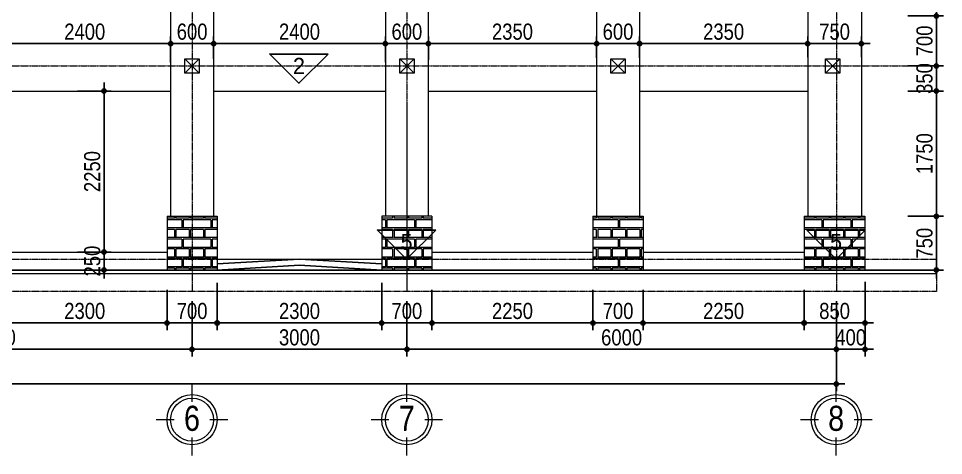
# Model space of a CAD drawing. Header units: millimetres. Extents: x 2605 to 44181, y 1776 to 19155.
# Drawn here: x 28841 to 41763, y 1776 to 7879 of the extents above; entities that cross this region are included whole.
import ezdxf
from ezdxf.enums import TextEntityAlignment as Align

# ---------------------------------------------------------------- set-up
doc = ezdxf.new("R2010")
doc.units = ezdxf.units.MM
doc.linetypes.add('ACAD_ISO10W100', pattern=[18, 12, -3, 0, -3])
for name, color, linetype in [('DIM', 1, 'Continuous'), ('HATCH', 8, 'Continuous'), ('HATCHNGOI', 22, 'Continuous'), ('TAGS', 60, 'Continuous'), ('TUONG', 131, 'Continuous')]:
    doc.layers.add(name, color=color, linetype=linetype)
for name, color, linetype, lineweight in [('HACHT', 8, 'Continuous', 5), ('NET-THAY', 2, 'Continuous', 13), ('TEN TRUC', 3, 'Continuous', 18), ('TRUC', 24, 'Continuous', 0)]:
    doc.layers.add(name, color=color, linetype=linetype, lineweight=lineweight)
doc.styles.add('AVO', font='')
doc.styles.add('HEL-CONDENSE', font='')
doc.styles.get("Standard").update_dxf_attribs({"font": 'arial.ttf'})
doc.styles.add('VNI-HELVE-CONDENSEN', font='')
doc.styles.get('AVO').set_extended_font_data('VNI-Avo')
doc.styles.get('HEL-CONDENSE').set_extended_font_data('VNI-Helve-Condense')
doc.styles.get('VNI-HELVE-CONDENSEN').set_extended_font_data('VNI-Helve-Condense')
doc.dimstyles.new('D100', dxfattribs={"dimtxt": 225, "dimasz": 1.2, "dimexe": 100, "dimexo": 0, "dimgap": 50, "dimtad": 1, "dimdec": 0, "dimzin": 13, "dimdsep": 46, "dimtxsty": 'HEL-CONDENSE', "dimblk": 'D50', "dimcen": 0, "dimclrd": 1, "dimclre": 1, "dimclrt": 7, "dimadec": 0, "dimazin": 0, "dimtfac": 1, "dimtdec": 0, "dimtmove": 0, "dimatfit": 3, "dimldrblk": 'D50', "dimfxl": 1, "dimtolj": 1, "dimtzin": 13, "dimarcsym": 0})
doc.dimstyles.get("Standard").update_dxf_attribs({"dimtxt": 0.18, "dimasz": 0.18, "dimexe": 0.18, "dimexo": 0.0625, "dimgap": 0.09, "dimtad": 0, "dimtih": 1, "dimtoh": 1, "dimdec": 4, "dimzin": 0, "dimdsep": 46, "dimtxsty": 'Standard', "dimcen": 0.09, "dimadec": 0, "dimazin": 0, "dimtfac": 1, "dimtdec": 4, "dimtofl": 0, "dimtmove": 0, "dimatfit": 3, "dimfxl": 1, "dimtolj": 1, "dimtzin": 0, "dimarcsym": 0})
pattern_1 = [(180, (-1291711, -283784.1), (-3e-14, -270.968), [387.35, -19.05]), (180, (-1291711, -283898.4), (-3e-14, -270.968), [387.35, -19.05]), (180, (-1291812.6, -283919.58), (-3e-14, -270.968), [184.15, -19.05]), (180, (-1291812.6, -284033.88), (-3e-14, -270.968), [184.15, -19.05]), (270, (-1291711, -283784.1), (406.4, -7e-14), [114.3, -156.6672]), (270, (-1291691.95, -283784.1), (406.4, -7e-14), [114.3, -156.6672]), (270, (-1291812.6, -283919.58), (203.2, -4e-14), [114.3, -156.6672]), (270, (-1291793.55, -283919.58), (203.2, -4e-14), [114.3, -156.6672])]

# ---------------------------------------------------------------- blocks, each defined once
blk = doc.blocks.new('D50')
at = {"layer": 'DIM'}
blk.add_hatch(color=256, dxfattribs=at).paths.add_polyline_path([(25, 0, 1), (-25, 0, 1)])
blk.add_line((25, 0), (100, 0), dxfattribs=at)
blk.add_circle((0, 0), 25, dxfattribs=at)
blk = doc.blocks.new('*D224')
at = {"layer": 'DEFPOINTS', "color": 0, "transparency": 16777216}
for p in [(25766, 3932), (31266, 3932), (31266, 3259)]:
    blk.add_point(p, dxfattribs=at)
at = {"layer": 'DIM', "color": 1, "lineweight": -2, "transparency": 16777216}
for p, q in [((25766, 3932), (25766, 3159)), ((31266, 3932), (31266, 3159)), ((25767, 3259), (31264, 3259))]:
    blk.add_line(p, q, dxfattribs=at)
at = {"layer": 'DIM', "color": 1, "lineweight": -2, "transparency": 16777216, "xscale": 1.199999999999999, "yscale": 1.199999999999999, "zscale": 1.199999999999999, "rotation": 180}
blk.add_blockref('D50', (25766, 3259), dxfattribs=at)
at = {"layer": 'DIM', "color": 1, "lineweight": -2, "transparency": 16777216, "xscale": 1.199999999999999, "yscale": 1.199999999999999, "zscale": 1.199999999999999}
blk.add_blockref('D50', (31266, 3259), dxfattribs=at)
at = {"layer": 'DIM', "color": 7, "transparency": 16777216, "insert": (28516, 3424), "char_height": 225, "attachment_point": 5, "style": 'HEL-CONDENSE'}
blk.add_mtext('\\A1;5500', dxfattribs=at)
blk = doc.blocks.new('*D225')
at = {"layer": 'DEFPOINTS', "color": 0, "transparency": 16777216}
for p in [(31266, 3932), (34266, 3932), (34266, 3259)]:
    blk.add_point(p, dxfattribs=at)
at = {"layer": 'DIM', "color": 1, "lineweight": -2, "transparency": 16777216}
for p, q in [((31266, 3932), (31266, 3159)), ((34266, 3932), (34266, 3159)), ((31267, 3259), (34264, 3259))]:
    blk.add_line(p, q, dxfattribs=at)
at = {"layer": 'DIM', "color": 1, "lineweight": -2, "transparency": 16777216, "xscale": 1.199999999999999, "yscale": 1.199999999999999, "zscale": 1.199999999999999, "rotation": 180}
blk.add_blockref('D50', (31266, 3259), dxfattribs=at)
at = {"layer": 'DIM', "color": 1, "lineweight": -2, "transparency": 16777216, "xscale": 1.199999999999999, "yscale": 1.199999999999999, "zscale": 1.199999999999999}
blk.add_blockref('D50', (34266, 3259), dxfattribs=at)
at = {"layer": 'DIM', "color": 7, "transparency": 16777216, "insert": (32766, 3424), "char_height": 225, "attachment_point": 5, "style": 'HEL-CONDENSE'}
blk.add_mtext('\\A1;3000', dxfattribs=at)
blk = doc.blocks.new('*D226')
at = {"layer": 'DEFPOINTS', "color": 0, "transparency": 16777216}
for p in [(34266, 3932), (40266, 3932), (40266, 3259)]:
    blk.add_point(p, dxfattribs=at)
at = {"layer": 'DIM', "color": 1, "lineweight": -2, "transparency": 16777216}
for p, q in [((34266, 3932), (34266, 3159)), ((40266, 3932), (40266, 3159)), ((34267, 3259), (40264, 3259))]:
    blk.add_line(p, q, dxfattribs=at)
at = {"layer": 'DIM', "color": 1, "lineweight": -2, "transparency": 16777216, "xscale": 1.199999999999999, "yscale": 1.199999999999999, "zscale": 1.199999999999999, "rotation": 180}
blk.add_blockref('D50', (34266, 3259), dxfattribs=at)
at = {"layer": 'DIM', "color": 1, "lineweight": -2, "transparency": 16777216, "xscale": 1.199999999999999, "yscale": 1.199999999999999, "zscale": 1.199999999999999}
blk.add_blockref('D50', (40266, 3259), dxfattribs=at)
at = {"layer": 'DIM', "color": 7, "transparency": 16777216, "insert": (37266, 3424), "char_height": 225, "attachment_point": 5, "style": 'HEL-CONDENSE'}
blk.add_mtext('\\A1;6000', dxfattribs=at)
blk = doc.blocks.new('*D227')
at = {"layer": 'DEFPOINTS', "color": 0, "transparency": 16777216}
for p in [(7266, 3932), (40266, 3932), (40266, 2776)]:
    blk.add_point(p, dxfattribs=at)
at = {"layer": 'DIM', "color": 1, "lineweight": -2, "transparency": 16777216}
for p, q in [((7266, 3932), (7266, 2676)), ((40266, 3932), (40266, 2676)), ((7267, 2776), (40264, 2776))]:
    blk.add_line(p, q, dxfattribs=at)
at = {"layer": 'DIM', "color": 1, "lineweight": -2, "transparency": 16777216, "xscale": 1.199999999999999, "yscale": 1.199999999999999, "zscale": 1.199999999999999, "rotation": 180}
blk.add_blockref('D50', (7266, 2776), dxfattribs=at)
at = {"layer": 'DIM', "color": 1, "lineweight": -2, "transparency": 16777216, "xscale": 1.199999999999999, "yscale": 1.199999999999999, "zscale": 1.199999999999999}
blk.add_blockref('D50', (40266, 2776), dxfattribs=at)
at = {"layer": 'DIM', "color": 7, "transparency": 16777216, "insert": (23766, 2940), "char_height": 225, "attachment_point": 5, "style": 'HEL-CONDENSE'}
blk.add_mtext('\\A1;33000', dxfattribs=at)
blk = doc.blocks.new('A$C206177D3')
at = {"layer": 'TEN TRUC', "ltscale": 1000}
for p, q in [((-37, 240), (-37, 490)), ((-287, -10), (-537, -10)), ((463, -10), (213, -10)), ((-37, -510), (-37, -260))]:
    blk.add_line(p, q, dxfattribs=at)
blk.add_circle((-37, -10), 350, dxfattribs=at)
at = {"layer": 'TEN TRUC', "color": 254, "ltscale": 1000}
blk.add_circle((-37, -10), 300, dxfattribs=at)
blk = doc.blocks.new('*D159')
at = {"layer": 'DEFPOINTS', "color": 0, "transparency": 16777216}
for p in [(40266, 3932), (40666, 3932), (40266, 3259)]:
    blk.add_point(p, dxfattribs=at)
at = {"layer": 'HATCHNGOI', "color": 1, "lineweight": -2, "transparency": 16777216}
for p, q in [((40266, 3932), (40266, 3159)), ((40666, 3932), (40666, 3159)), ((40664, 3259), (40267, 3259))]:
    blk.add_line(p, q, dxfattribs=at)
at = {"layer": 'HATCHNGOI', "color": 1, "lineweight": -2, "transparency": 16777216, "xscale": 1.199999999999999, "yscale": 1.199999999999999, "zscale": 1.199999999999999, "rotation": 180}
blk.add_blockref('D50', (40266, 3259), dxfattribs=at)
at = {"layer": 'HATCHNGOI', "color": 1, "lineweight": -2, "transparency": 16777216, "xscale": 1.199999999999999, "yscale": 1.199999999999999, "zscale": 1.199999999999999}
blk.add_blockref('D50', (40666, 3259), dxfattribs=at)
at = {"layer": 'HATCHNGOI', "color": 7, "transparency": 16777216, "insert": (40466, 3424), "char_height": 225, "attachment_point": 5, "style": 'HEL-CONDENSE'}
blk.add_mtext('\\A1;400', dxfattribs=at)
blk = doc.blocks.new('*D239')
at = {"layer": 'DEFPOINTS', "color": 0, "linetype": 'Continuous', "transparency": 16777216}
for p in [(30966, 7529), (30966, 7263), (28566, 7216)]:
    blk.add_point(p, dxfattribs=at)
at = {"layer": 'DIM', "color": 1, "linetype": 'Continuous', "lineweight": -2, "transparency": 16777216}
for p, q in [((28566, 7216), (28566, 7629)), ((30966, 7263), (30966, 7629)), ((28567, 7529), (30964, 7529))]:
    blk.add_line(p, q, dxfattribs=at)
at = {"layer": 'DIM', "color": 1, "linetype": 'Continuous', "lineweight": -2, "transparency": 16777216, "xscale": 1.199999999999999, "yscale": 1.199999999999999, "zscale": 1.199999999999999, "rotation": 180}
blk.add_blockref('D50', (28566, 7529), dxfattribs=at)
at = {"layer": 'DIM', "color": 1, "linetype": 'Continuous', "lineweight": -2, "transparency": 16777216, "xscale": 1.199999999999999, "yscale": 1.199999999999999, "zscale": 1.199999999999999}
blk.add_blockref('D50', (30966, 7529), dxfattribs=at)
at = {"layer": 'DIM', "color": 7, "linetype": 'Continuous', "transparency": 16777216, "insert": (29766, 7694), "char_height": 225, "attachment_point": 5, "style": 'HEL-CONDENSE'}
blk.add_mtext('\\A1;2400', dxfattribs=at)
blk = doc.blocks.new('*D240')
at = {"layer": 'DEFPOINTS', "color": 0, "linetype": 'Continuous', "transparency": 16777216}
for p in [(31566, 7529), (30966, 7263), (31566, 7316)]:
    blk.add_point(p, dxfattribs=at)
at = {"layer": 'DIM', "color": 1, "linetype": 'Continuous', "lineweight": -2, "transparency": 16777216}
for p, q in [((30966, 7263), (30966, 7629)), ((31566, 7316), (31566, 7629)), ((30967, 7529), (31564, 7529))]:
    blk.add_line(p, q, dxfattribs=at)
at = {"layer": 'DIM', "color": 1, "linetype": 'Continuous', "lineweight": -2, "transparency": 16777216, "xscale": 1.199999999999999, "yscale": 1.199999999999999, "zscale": 1.199999999999999, "rotation": 180}
blk.add_blockref('D50', (30966, 7529), dxfattribs=at)
at = {"layer": 'DIM', "color": 1, "linetype": 'Continuous', "lineweight": -2, "transparency": 16777216, "xscale": 1.199999999999999, "yscale": 1.199999999999999, "zscale": 1.199999999999999}
blk.add_blockref('D50', (31566, 7529), dxfattribs=at)
at = {"layer": 'DIM', "color": 7, "linetype": 'Continuous', "transparency": 16777216, "insert": (31266, 7694), "char_height": 225, "attachment_point": 5, "style": 'HEL-CONDENSE'}
blk.add_mtext('\\A1;600', dxfattribs=at)
blk = doc.blocks.new('*D241')
at = {"layer": 'DEFPOINTS', "color": 0, "linetype": 'Continuous', "transparency": 16777216}
for p in [(33966, 7529), (31566, 7316), (33966, 7269)]:
    blk.add_point(p, dxfattribs=at)
at = {"layer": 'DIM', "color": 1, "linetype": 'Continuous', "lineweight": -2, "transparency": 16777216}
for p, q in [((31566, 7316), (31566, 7629)), ((33966, 7269), (33966, 7629)), ((31567, 7529), (33964, 7529))]:
    blk.add_line(p, q, dxfattribs=at)
at = {"layer": 'DIM', "color": 1, "linetype": 'Continuous', "lineweight": -2, "transparency": 16777216, "xscale": 1.199999999999999, "yscale": 1.199999999999999, "zscale": 1.199999999999999, "rotation": 180}
blk.add_blockref('D50', (31566, 7529), dxfattribs=at)
at = {"layer": 'DIM', "color": 1, "linetype": 'Continuous', "lineweight": -2, "transparency": 16777216, "xscale": 1.199999999999999, "yscale": 1.199999999999999, "zscale": 1.199999999999999}
blk.add_blockref('D50', (33966, 7529), dxfattribs=at)
at = {"layer": 'DIM', "color": 7, "linetype": 'Continuous', "transparency": 16777216, "insert": (32766, 7694), "char_height": 225, "attachment_point": 5, "style": 'HEL-CONDENSE'}
blk.add_mtext('\\A1;2400', dxfattribs=at)
blk = doc.blocks.new('*D242')
at = {"layer": 'DEFPOINTS', "color": 0, "linetype": 'Continuous', "transparency": 16777216}
for p in [(34566, 7529), (33966, 7269), (34566, 7300)]:
    blk.add_point(p, dxfattribs=at)
at = {"layer": 'DIM', "color": 1, "linetype": 'Continuous', "lineweight": -2, "transparency": 16777216}
for p, q in [((33966, 7269), (33966, 7629)), ((34566, 7300), (34566, 7629)), ((33967, 7529), (34564, 7529))]:
    blk.add_line(p, q, dxfattribs=at)
at = {"layer": 'DIM', "color": 1, "linetype": 'Continuous', "lineweight": -2, "transparency": 16777216, "xscale": 1.199999999999999, "yscale": 1.199999999999999, "zscale": 1.199999999999999, "rotation": 180}
blk.add_blockref('D50', (33966, 7529), dxfattribs=at)
at = {"layer": 'DIM', "color": 1, "linetype": 'Continuous', "lineweight": -2, "transparency": 16777216, "xscale": 1.199999999999999, "yscale": 1.199999999999999, "zscale": 1.199999999999999}
blk.add_blockref('D50', (34566, 7529), dxfattribs=at)
at = {"layer": 'DIM', "color": 7, "linetype": 'Continuous', "transparency": 16777216, "insert": (34266, 7694), "char_height": 225, "attachment_point": 5, "style": 'HEL-CONDENSE'}
blk.add_mtext('\\A1;600', dxfattribs=at)
blk = doc.blocks.new('*D243')
at = {"layer": 'DEFPOINTS', "color": 0, "linetype": 'Continuous', "transparency": 16777216}
for p in [(36916, 7529), (34566, 7300), (36916, 7332)]:
    blk.add_point(p, dxfattribs=at)
at = {"layer": 'DIM', "color": 1, "linetype": 'Continuous', "lineweight": -2, "transparency": 16777216}
for p, q in [((34566, 7300), (34566, 7629)), ((36916, 7332), (36916, 7629)), ((34567, 7529), (36914, 7529))]:
    blk.add_line(p, q, dxfattribs=at)
at = {"layer": 'DIM', "color": 1, "linetype": 'Continuous', "lineweight": -2, "transparency": 16777216, "xscale": 1.199999999999999, "yscale": 1.199999999999999, "zscale": 1.199999999999999, "rotation": 180}
blk.add_blockref('D50', (34566, 7529), dxfattribs=at)
at = {"layer": 'DIM', "color": 1, "linetype": 'Continuous', "lineweight": -2, "transparency": 16777216, "xscale": 1.199999999999999, "yscale": 1.199999999999999, "zscale": 1.199999999999999}
blk.add_blockref('D50', (36916, 7529), dxfattribs=at)
at = {"layer": 'DIM', "color": 7, "linetype": 'Continuous', "transparency": 16777216, "insert": (35741, 7694), "char_height": 225, "attachment_point": 5, "style": 'HEL-CONDENSE'}
blk.add_mtext('\\A1;2350', dxfattribs=at)
blk = doc.blocks.new('*D244')
at = {"layer": 'DEFPOINTS', "color": 0, "linetype": 'Continuous', "transparency": 16777216}
for p in [(37516, 7529), (36916, 7332), (37516, 7332)]:
    blk.add_point(p, dxfattribs=at)
at = {"layer": 'DIM', "color": 1, "linetype": 'Continuous', "lineweight": -2, "transparency": 16777216}
for p, q in [((36916, 7332), (36916, 7629)), ((37516, 7332), (37516, 7629)), ((36917, 7529), (37514, 7529))]:
    blk.add_line(p, q, dxfattribs=at)
at = {"layer": 'DIM', "color": 1, "linetype": 'Continuous', "lineweight": -2, "transparency": 16777216, "xscale": 1.199999999999999, "yscale": 1.199999999999999, "zscale": 1.199999999999999, "rotation": 180}
blk.add_blockref('D50', (36916, 7529), dxfattribs=at)
at = {"layer": 'DIM', "color": 1, "linetype": 'Continuous', "lineweight": -2, "transparency": 16777216, "xscale": 1.199999999999999, "yscale": 1.199999999999999, "zscale": 1.199999999999999}
blk.add_blockref('D50', (37516, 7529), dxfattribs=at)
at = {"layer": 'DIM', "color": 7, "linetype": 'Continuous', "transparency": 16777216, "insert": (37216, 7694), "char_height": 225, "attachment_point": 5, "style": 'HEL-CONDENSE'}
blk.add_mtext('\\A1;600', dxfattribs=at)
blk = doc.blocks.new('*D245')
at = {"layer": 'DEFPOINTS', "color": 0, "linetype": 'Continuous', "transparency": 16777216}
for p in [(39866, 7529), (37516, 7332), (39866, 7337)]:
    blk.add_point(p, dxfattribs=at)
at = {"layer": 'DIM', "color": 1, "linetype": 'Continuous', "lineweight": -2, "transparency": 16777216}
for p, q in [((37516, 7332), (37516, 7629)), ((39866, 7337), (39866, 7629)), ((37517, 7529), (39864, 7529))]:
    blk.add_line(p, q, dxfattribs=at)
at = {"layer": 'DIM', "color": 1, "linetype": 'Continuous', "lineweight": -2, "transparency": 16777216, "xscale": 1.199999999999999, "yscale": 1.199999999999999, "zscale": 1.199999999999999, "rotation": 180}
blk.add_blockref('D50', (37516, 7529), dxfattribs=at)
at = {"layer": 'DIM', "color": 1, "linetype": 'Continuous', "lineweight": -2, "transparency": 16777216, "xscale": 1.199999999999999, "yscale": 1.199999999999999, "zscale": 1.199999999999999}
blk.add_blockref('D50', (39866, 7529), dxfattribs=at)
at = {"layer": 'DIM', "color": 7, "linetype": 'Continuous', "transparency": 16777216, "insert": (38691, 7694), "char_height": 225, "attachment_point": 5, "style": 'HEL-CONDENSE'}
blk.add_mtext('\\A1;2350', dxfattribs=at)
blk = doc.blocks.new('*D246')
at = {"layer": 'DEFPOINTS', "color": 0, "linetype": 'Continuous', "transparency": 16777216}
for p in [(40616, 7529), (39866, 7337), (40616, 7337)]:
    blk.add_point(p, dxfattribs=at)
at = {"layer": 'DIM', "color": 1, "linetype": 'Continuous', "lineweight": -2, "transparency": 16777216}
for p, q in [((39866, 7337), (39866, 7629)), ((40616, 7337), (40616, 7629)), ((39867, 7529), (40614, 7529))]:
    blk.add_line(p, q, dxfattribs=at)
at = {"layer": 'DIM', "color": 1, "linetype": 'Continuous', "lineweight": -2, "transparency": 16777216, "xscale": 1.199999999999999, "yscale": 1.199999999999999, "zscale": 1.199999999999999, "rotation": 180}
blk.add_blockref('D50', (39866, 7529), dxfattribs=at)
at = {"layer": 'DIM', "color": 1, "linetype": 'Continuous', "lineweight": -2, "transparency": 16777216, "xscale": 1.199999999999999, "yscale": 1.199999999999999, "zscale": 1.199999999999999}
blk.add_blockref('D50', (40616, 7529), dxfattribs=at)
at = {"layer": 'DIM', "color": 7, "linetype": 'Continuous', "transparency": 16777216, "insert": (40241, 7694), "char_height": 225, "attachment_point": 5, "style": 'HEL-CONDENSE'}
blk.add_mtext('\\A1;750', dxfattribs=at)
blk = doc.blocks.new('*D181')
at = {"layer": 'DEFPOINTS', "color": 0, "linetype": 'Continuous', "transparency": 16777216}
for p in [(28616, 4089), (30916, 4089), (30916, 3628)]:
    blk.add_point(p, dxfattribs=at)
at = {"layer": 'DIM', "color": 1, "linetype": 'Continuous', "lineweight": -2, "transparency": 16777216}
for p, q in [((28616, 4089), (28616, 3528)), ((30916, 4089), (30916, 3528)), ((28617, 3628), (30914, 3628))]:
    blk.add_line(p, q, dxfattribs=at)
at = {"layer": 'DIM', "color": 1, "linetype": 'Continuous', "lineweight": -2, "transparency": 16777216, "xscale": 1.199999999999999, "yscale": 1.199999999999999, "zscale": 1.199999999999999, "rotation": 180}
blk.add_blockref('D50', (28616, 3628), dxfattribs=at)
at = {"layer": 'DIM', "color": 1, "linetype": 'Continuous', "lineweight": -2, "transparency": 16777216, "xscale": 1.199999999999999, "yscale": 1.199999999999999, "zscale": 1.199999999999999}
blk.add_blockref('D50', (30916, 3628), dxfattribs=at)
at = {"layer": 'DIM', "color": 7, "linetype": 'Continuous', "transparency": 16777216, "insert": (29766, 3793), "char_height": 225, "attachment_point": 5, "style": 'HEL-CONDENSE'}
blk.add_mtext('\\A1;2300', dxfattribs=at)
blk = doc.blocks.new('*D182')
at = {"layer": 'DEFPOINTS', "color": 0, "linetype": 'Continuous', "transparency": 16777216}
for p in [(31616, 4189), (30916, 4089), (31616, 3628)]:
    blk.add_point(p, dxfattribs=at)
at = {"layer": 'DIM', "color": 1, "linetype": 'Continuous', "lineweight": -2, "transparency": 16777216}
for p, q in [((31616, 4189), (31616, 3528)), ((30916, 4089), (30916, 3528)), ((30917, 3628), (31614, 3628))]:
    blk.add_line(p, q, dxfattribs=at)
at = {"layer": 'DIM', "color": 1, "linetype": 'Continuous', "lineweight": -2, "transparency": 16777216, "xscale": 1.199999999999999, "yscale": 1.199999999999999, "zscale": 1.199999999999999, "rotation": 180}
blk.add_blockref('D50', (30916, 3628), dxfattribs=at)
at = {"layer": 'DIM', "color": 1, "linetype": 'Continuous', "lineweight": -2, "transparency": 16777216, "xscale": 1.199999999999999, "yscale": 1.199999999999999, "zscale": 1.199999999999999}
blk.add_blockref('D50', (31616, 3628), dxfattribs=at)
at = {"layer": 'DIM', "color": 7, "linetype": 'Continuous', "transparency": 16777216, "insert": (31266, 3793), "char_height": 225, "attachment_point": 5, "style": 'HEL-CONDENSE'}
blk.add_mtext('\\A1;700', dxfattribs=at)
blk = doc.blocks.new('*D183')
at = {"layer": 'DEFPOINTS', "color": 0, "linetype": 'Continuous', "transparency": 16777216}
for p in [(31616, 4189), (33916, 4189), (33916, 3628)]:
    blk.add_point(p, dxfattribs=at)
at = {"layer": 'DIM', "color": 1, "linetype": 'Continuous', "lineweight": -2, "transparency": 16777216}
for p, q in [((31616, 4189), (31616, 3528)), ((33916, 4189), (33916, 3528)), ((31617, 3628), (33914, 3628))]:
    blk.add_line(p, q, dxfattribs=at)
at = {"layer": 'DIM', "color": 1, "linetype": 'Continuous', "lineweight": -2, "transparency": 16777216, "xscale": 1.199999999999999, "yscale": 1.199999999999999, "zscale": 1.199999999999999, "rotation": 180}
blk.add_blockref('D50', (31616, 3628), dxfattribs=at)
at = {"layer": 'DIM', "color": 1, "linetype": 'Continuous', "lineweight": -2, "transparency": 16777216, "xscale": 1.199999999999999, "yscale": 1.199999999999999, "zscale": 1.199999999999999}
blk.add_blockref('D50', (33916, 3628), dxfattribs=at)
at = {"layer": 'DIM', "color": 7, "linetype": 'Continuous', "transparency": 16777216, "insert": (32766, 3793), "char_height": 225, "attachment_point": 5, "style": 'HEL-CONDENSE'}
blk.add_mtext('\\A1;2300', dxfattribs=at)
blk = doc.blocks.new('*D184')
at = {"layer": 'DEFPOINTS', "color": 0, "linetype": 'Continuous', "transparency": 16777216}
for p in [(33916, 4189), (34616, 4089), (34616, 3628)]:
    blk.add_point(p, dxfattribs=at)
at = {"layer": 'DIM', "color": 1, "linetype": 'Continuous', "lineweight": -2, "transparency": 16777216}
for p, q in [((33916, 4189), (33916, 3528)), ((34616, 4089), (34616, 3528)), ((33917, 3628), (34614, 3628))]:
    blk.add_line(p, q, dxfattribs=at)
at = {"layer": 'DIM', "color": 1, "linetype": 'Continuous', "lineweight": -2, "transparency": 16777216, "xscale": 1.199999999999999, "yscale": 1.199999999999999, "zscale": 1.199999999999999, "rotation": 180}
blk.add_blockref('D50', (33916, 3628), dxfattribs=at)
at = {"layer": 'DIM', "color": 1, "linetype": 'Continuous', "lineweight": -2, "transparency": 16777216, "xscale": 1.199999999999999, "yscale": 1.199999999999999, "zscale": 1.199999999999999}
blk.add_blockref('D50', (34616, 3628), dxfattribs=at)
at = {"layer": 'DIM', "color": 7, "linetype": 'Continuous', "transparency": 16777216, "insert": (34266, 3793), "char_height": 225, "attachment_point": 5, "style": 'HEL-CONDENSE'}
blk.add_mtext('\\A1;700', dxfattribs=at)
blk = doc.blocks.new('*D185')
at = {"layer": 'DEFPOINTS', "color": 0, "linetype": 'Continuous', "transparency": 16777216}
for p in [(34616, 4089), (36866, 4089), (36866, 3628)]:
    blk.add_point(p, dxfattribs=at)
at = {"layer": 'DIM', "color": 1, "linetype": 'Continuous', "lineweight": -2, "transparency": 16777216}
for p, q in [((34616, 4089), (34616, 3528)), ((36866, 4089), (36866, 3528)), ((34617, 3628), (36864, 3628))]:
    blk.add_line(p, q, dxfattribs=at)
at = {"layer": 'DIM', "color": 1, "linetype": 'Continuous', "lineweight": -2, "transparency": 16777216, "xscale": 1.199999999999999, "yscale": 1.199999999999999, "zscale": 1.199999999999999, "rotation": 180}
blk.add_blockref('D50', (34616, 3628), dxfattribs=at)
at = {"layer": 'DIM', "color": 1, "linetype": 'Continuous', "lineweight": -2, "transparency": 16777216, "xscale": 1.199999999999999, "yscale": 1.199999999999999, "zscale": 1.199999999999999}
blk.add_blockref('D50', (36866, 3628), dxfattribs=at)
at = {"layer": 'DIM', "color": 7, "linetype": 'Continuous', "transparency": 16777216, "insert": (35741, 3793), "char_height": 225, "attachment_point": 5, "style": 'HEL-CONDENSE'}
blk.add_mtext('\\A1;2250', dxfattribs=at)
blk = doc.blocks.new('*D186')
at = {"layer": 'DEFPOINTS', "color": 0, "linetype": 'Continuous', "transparency": 16777216}
for p in [(36866, 4089), (37566, 4089), (37566, 3628)]:
    blk.add_point(p, dxfattribs=at)
at = {"layer": 'DIM', "color": 1, "linetype": 'Continuous', "lineweight": -2, "transparency": 16777216}
for p, q in [((36866, 4089), (36866, 3528)), ((37566, 4089), (37566, 3528)), ((36867, 3628), (37564, 3628))]:
    blk.add_line(p, q, dxfattribs=at)
at = {"layer": 'DIM', "color": 1, "linetype": 'Continuous', "lineweight": -2, "transparency": 16777216, "xscale": 1.199999999999999, "yscale": 1.199999999999999, "zscale": 1.199999999999999, "rotation": 180}
blk.add_blockref('D50', (36866, 3628), dxfattribs=at)
at = {"layer": 'DIM', "color": 1, "linetype": 'Continuous', "lineweight": -2, "transparency": 16777216, "xscale": 1.199999999999999, "yscale": 1.199999999999999, "zscale": 1.199999999999999}
blk.add_blockref('D50', (37566, 3628), dxfattribs=at)
at = {"layer": 'DIM', "color": 7, "linetype": 'Continuous', "transparency": 16777216, "insert": (37216, 3793), "char_height": 225, "attachment_point": 5, "style": 'HEL-CONDENSE'}
blk.add_mtext('\\A1;700', dxfattribs=at)
blk = doc.blocks.new('*D187')
at = {"layer": 'DEFPOINTS', "color": 0, "linetype": 'Continuous', "transparency": 16777216}
for p in [(37566, 4089), (39816, 4089), (39816, 3628)]:
    blk.add_point(p, dxfattribs=at)
at = {"layer": 'DIM', "color": 1, "linetype": 'Continuous', "lineweight": -2, "transparency": 16777216}
for p, q in [((37566, 4089), (37566, 3528)), ((39816, 4089), (39816, 3528)), ((37567, 3628), (39814, 3628))]:
    blk.add_line(p, q, dxfattribs=at)
at = {"layer": 'DIM', "color": 1, "linetype": 'Continuous', "lineweight": -2, "transparency": 16777216, "xscale": 1.199999999999999, "yscale": 1.199999999999999, "zscale": 1.199999999999999, "rotation": 180}
blk.add_blockref('D50', (37566, 3628), dxfattribs=at)
at = {"layer": 'DIM', "color": 1, "linetype": 'Continuous', "lineweight": -2, "transparency": 16777216, "xscale": 1.199999999999999, "yscale": 1.199999999999999, "zscale": 1.199999999999999}
blk.add_blockref('D50', (39816, 3628), dxfattribs=at)
at = {"layer": 'DIM', "color": 7, "linetype": 'Continuous', "transparency": 16777216, "insert": (38691, 3793), "char_height": 225, "attachment_point": 5, "style": 'HEL-CONDENSE'}
blk.add_mtext('\\A1;2250', dxfattribs=at)
blk = doc.blocks.new('*D188')
at = {"layer": 'DEFPOINTS', "color": 0, "linetype": 'Continuous', "transparency": 16777216}
for p in [(40666, 4199), (39816, 4089), (40666, 3628)]:
    blk.add_point(p, dxfattribs=at)
at = {"layer": 'DIM', "color": 1, "linetype": 'Continuous', "lineweight": -2, "transparency": 16777216}
for p, q in [((40666, 4199), (40666, 3528)), ((39816, 4089), (39816, 3528)), ((39817, 3628), (40664, 3628))]:
    blk.add_line(p, q, dxfattribs=at)
at = {"layer": 'DIM', "color": 1, "linetype": 'Continuous', "lineweight": -2, "transparency": 16777216, "xscale": 1.199999999999999, "yscale": 1.199999999999999, "zscale": 1.199999999999999, "rotation": 180}
blk.add_blockref('D50', (39816, 3628), dxfattribs=at)
at = {"layer": 'DIM', "color": 1, "linetype": 'Continuous', "lineweight": -2, "transparency": 16777216, "xscale": 1.199999999999999, "yscale": 1.199999999999999, "zscale": 1.199999999999999}
blk.add_blockref('D50', (40666, 3628), dxfattribs=at)
at = {"layer": 'DIM', "color": 7, "linetype": 'Continuous', "transparency": 16777216, "insert": (40241, 3793), "char_height": 225, "attachment_point": 5, "style": 'HEL-CONDENSE'}
blk.add_mtext('\\A1;850', dxfattribs=at)
blk = doc.blocks.new('*D203')
at = {"layer": 'DEFPOINTS', "color": 0, "linetype": 'Continuous', "transparency": 16777216}
for p in [(29663, 6866), (29663, 4616), (30036, 4616)]:
    blk.add_point(p, dxfattribs=at)
at = {"layer": 'DIM', "color": 1, "linetype": 'Continuous', "lineweight": -2, "transparency": 16777216}
for p, q in [((29663, 6866), (30136, 6866)), ((30036, 6865), (30036, 4617)), ((29663, 4616), (30136, 4616))]:
    blk.add_line(p, q, dxfattribs=at)
at = {"layer": 'DIM', "color": 1, "linetype": 'Continuous', "lineweight": -2, "transparency": 16777216, "xscale": 1.199999999999999, "yscale": 1.199999999999999, "zscale": 1.199999999999999}
for p, rotation in [((30036, 6866), 90), ((30036, 4616), 270)]:
    blk.add_blockref('D50', p, dxfattribs=dict(at, rotation=rotation))
at = {"layer": 'DIM', "color": 7, "linetype": 'Continuous', "transparency": 16777216, "insert": (29871, 5741), "char_height": 225, "attachment_point": 5, "rotation": 90, "style": 'HEL-CONDENSE'}
blk.add_mtext('\\A1;2250', dxfattribs=at)
blk = doc.blocks.new('*D204')
at = {"layer": 'DEFPOINTS', "color": 0, "linetype": 'Continuous', "transparency": 16777216}
for p in [(29663, 4616), (29663, 4366), (30036, 4366)]:
    blk.add_point(p, dxfattribs=at)
at = {"layer": 'DIM', "color": 1, "linetype": 'Continuous', "lineweight": -2, "transparency": 16777216}
for p, q in [((29663, 4616), (30136, 4616)), ((30036, 4615), (30036, 4367)), ((29663, 4366), (30136, 4366))]:
    blk.add_line(p, q, dxfattribs=at)
at = {"layer": 'DIM', "color": 1, "linetype": 'Continuous', "lineweight": -2, "transparency": 16777216, "xscale": 1.199999999999999, "yscale": 1.199999999999999, "zscale": 1.199999999999999}
for p, rotation in [((30036, 4616), 90), ((30036, 4366), 270)]:
    blk.add_blockref('D50', p, dxfattribs=dict(at, rotation=rotation))
at = {"layer": 'DIM', "color": 7, "linetype": 'Continuous', "transparency": 16777216, "insert": (29871, 4491), "char_height": 225, "attachment_point": 5, "rotation": 90, "style": 'HEL-CONDENSE'}
blk.add_mtext('\\A1;250', dxfattribs=at)
blk = doc.blocks.new('*D207')
at = {"layer": 'DEFPOINTS', "color": 0, "linetype": 'Continuous', "transparency": 16777216}
for p in [(41263, 7916), (41263, 7216), (41663, 7216)]:
    blk.add_point(p, dxfattribs=at)
at = {"layer": 'DIM', "color": 1, "linetype": 'Continuous', "lineweight": -2, "transparency": 16777216}
for p, q in [((41263, 7916), (41763, 7916)), ((41663, 7915), (41663, 7217)), ((41263, 7216), (41763, 7216))]:
    blk.add_line(p, q, dxfattribs=at)
at = {"layer": 'DIM', "color": 1, "linetype": 'Continuous', "lineweight": -2, "transparency": 16777216, "xscale": 1.199999999999999, "yscale": 1.199999999999999, "zscale": 1.199999999999999}
for p, rotation in [((41663, 7916), 90), ((41663, 7216), 270)]:
    blk.add_blockref('D50', p, dxfattribs=dict(at, rotation=rotation))
at = {"layer": 'DIM', "color": 7, "linetype": 'Continuous', "transparency": 16777216, "insert": (41498, 7566), "char_height": 225, "attachment_point": 5, "rotation": 90, "style": 'HEL-CONDENSE'}
blk.add_mtext('\\A1;700', dxfattribs=at)
blk = doc.blocks.new('*D208')
at = {"layer": 'DEFPOINTS', "color": 0, "linetype": 'Continuous', "transparency": 16777216}
for p in [(41263, 9916), (41663, 9916), (41263, 7916)]:
    blk.add_point(p, dxfattribs=at)
at = {"layer": 'DIM', "color": 1, "linetype": 'Continuous', "lineweight": -2, "transparency": 16777216}
for p, q in [((41263, 9916), (41763, 9916)), ((41663, 7917), (41663, 9915)), ((41263, 7916), (41763, 7916))]:
    blk.add_line(p, q, dxfattribs=at)
at = {"layer": 'DIM', "color": 1, "linetype": 'Continuous', "lineweight": -2, "transparency": 16777216, "xscale": 1.199999999999999, "yscale": 1.199999999999999, "zscale": 1.199999999999999}
for p, rotation in [((41663, 9916), 90), ((41663, 7916), 270)]:
    blk.add_blockref('D50', p, dxfattribs=dict(at, rotation=rotation))
at = {"layer": 'DIM', "color": 7, "linetype": 'Continuous', "transparency": 16777216, "insert": (41498, 8916), "char_height": 225, "attachment_point": 5, "rotation": 90, "style": 'HEL-CONDENSE'}
blk.add_mtext('\\A1;2000', dxfattribs=at)
blk = doc.blocks.new('*D212')
at = {"layer": 'DEFPOINTS', "color": 0, "linetype": 'Continuous', "transparency": 16777216}
for p in [(41263, 6866), (41263, 5116), (41663, 5116)]:
    blk.add_point(p, dxfattribs=at)
at = {"layer": 'DIM', "color": 1, "linetype": 'Continuous', "lineweight": -2, "transparency": 16777216}
for p, q in [((41263, 6866), (41763, 6866)), ((41663, 6865), (41663, 5117)), ((41263, 5116), (41763, 5116))]:
    blk.add_line(p, q, dxfattribs=at)
at = {"layer": 'DIM', "color": 1, "linetype": 'Continuous', "lineweight": -2, "transparency": 16777216, "xscale": 1.199999999999999, "yscale": 1.199999999999999, "zscale": 1.199999999999999}
for p, rotation in [((41663, 6866), 90), ((41663, 5116), 270)]:
    blk.add_blockref('D50', p, dxfattribs=dict(at, rotation=rotation))
at = {"layer": 'DIM', "color": 7, "linetype": 'Continuous', "transparency": 16777216, "insert": (41498, 5991), "char_height": 225, "attachment_point": 5, "rotation": 90, "style": 'HEL-CONDENSE'}
blk.add_mtext('\\A1;1750', dxfattribs=at)
blk = doc.blocks.new('*D213')
at = {"layer": 'DEFPOINTS', "color": 0, "linetype": 'Continuous', "transparency": 16777216}
for p in [(41263, 5116), (41263, 4366), (41663, 4366)]:
    blk.add_point(p, dxfattribs=at)
at = {"layer": 'DIM', "color": 1, "linetype": 'Continuous', "lineweight": -2, "transparency": 16777216}
for p, q in [((41263, 5116), (41763, 5116)), ((41663, 5115), (41663, 4367)), ((41263, 4366), (41763, 4366))]:
    blk.add_line(p, q, dxfattribs=at)
at = {"layer": 'DIM', "color": 1, "linetype": 'Continuous', "lineweight": -2, "transparency": 16777216, "xscale": 1.199999999999999, "yscale": 1.199999999999999, "zscale": 1.199999999999999}
for p, rotation in [((41663, 5116), 90), ((41663, 4366), 270)]:
    blk.add_blockref('D50', p, dxfattribs=dict(at, rotation=rotation))
at = {"layer": 'DIM', "color": 7, "linetype": 'Continuous', "transparency": 16777216, "insert": (41498, 4741), "char_height": 225, "attachment_point": 5, "rotation": 90, "style": 'HEL-CONDENSE'}
blk.add_mtext('\\A1;750', dxfattribs=at)
blk = doc.blocks.new('*D217')
at = {"layer": 'DEFPOINTS', "color": 0, "linetype": 'Continuous', "transparency": 16777216}
for p in [(41263, 7216), (41263, 6866), (41663, 6866)]:
    blk.add_point(p, dxfattribs=at)
at = {"layer": 'DIM', "color": 1, "linetype": 'Continuous', "lineweight": -2, "transparency": 16777216}
for p, q in [((41263, 7216), (41763, 7216)), ((41663, 7215), (41663, 6867)), ((41263, 6866), (41763, 6866))]:
    blk.add_line(p, q, dxfattribs=at)
at = {"layer": 'DIM', "color": 1, "linetype": 'Continuous', "lineweight": -2, "transparency": 16777216, "xscale": 1.199999999999999, "yscale": 1.199999999999999, "zscale": 1.199999999999999}
for p, rotation in [((41663, 7216), 90), ((41663, 6866), 270)]:
    blk.add_blockref('D50', p, dxfattribs=dict(at, rotation=rotation))
at = {"layer": 'DIM', "color": 7, "linetype": 'Continuous', "transparency": 16777216, "insert": (41498, 7041), "char_height": 225, "attachment_point": 5, "rotation": 90, "style": 'HEL-CONDENSE'}
blk.add_mtext('\\A1;350', dxfattribs=at)
blk = doc.blocks.new('TUONG-NAM')
at = {"layer": 'TAGS'}
blk.add_lwpolyline([(-453, -453), (453, -453), (0, 0)], close=True, dxfattribs=at)
at = {"layer": 'TAGS', "linetype": 'Continuous', "style": 'AVO'}
blk.add_attdef('KH-TUONG', text='', height=250, dxfattribs=at).set_placement((0, -269), align=Align.MIDDLE_CENTER)

msp = doc.modelspace()

# ---------------------------------------------------------------- hatches: boundary and pattern name
at = {"layer": 'HACHT'}
h = msp.add_hatch(dxfattribs=at)
h.set_pattern_fill('AR-BRELM', color=256, scale=2, angle=180, style=0)
h.set_pattern_definition(pattern_1)
h.paths.add_polyline_path([(31615.677, 4366.106), (31615.677, 5116.106), (30915.677, 5116.106), (30915.677, 4366.106)])
h = msp.add_hatch(dxfattribs=at)
h.set_pattern_fill('AR-BRELM', color=256, scale=2, angle=180, style=0)
h.set_pattern_definition(pattern_1)
h.paths.add_polyline_path([(33915.677, 5116.106), (33915.677, 4366.106), (34615.677, 4366.106), (34615.677, 5116.106)])
h = msp.add_hatch(dxfattribs=at)
h.set_pattern_fill('AR-BRELM', color=256, scale=2, angle=180, style=0)
h.set_pattern_definition(pattern_1)
h.paths.add_polyline_path([(37565.677, 4366.106), (37565.677, 5116.106), (36865.677, 5116.106), (36865.677, 4366.106)])
h = msp.add_hatch(dxfattribs=at)
h.set_pattern_fill('AR-BRELM', color=256, scale=2, angle=180, style=0)
h.set_pattern_definition(pattern_1)
h.paths.add_polyline_path([(40665.677, 4366.106), (40665.677, 5116.106), (39815.677, 5116.106), (39815.677, 4366.106)])

# ---------------------------------------------------------------- linework, layer by layer
at = {"layer": 'HATCH'}
for points in [[(31615.677, 4450.626), (32765.677, 4516.106), (33915.677, 4450.626)], [(31615.677, 4366.106), (32765.677, 4431.585), (33915.677, 4366.106)], [(31615.677, 4366.106), (34065.677, 4366.106)]]:
    msp.add_lwpolyline(points, dxfattribs=at)
at = {"layer": 'NET-THAY'}
for p, q in [((28615.677, 4616.106), (30915.677, 4616.106)), ((34615.677, 4616.106), (36865.677, 4616.106)), ((37565.677, 4616.106), (39815.677, 4616.106)), ((31615.677, 4516.106), (33915.677, 4516.106))]:
    msp.add_line(p, q, dxfattribs=at)
for points in [[(30965.677, 14416.106), (30965.677, 5116.106)], [(31565.677, 14416.106), (31565.677, 5116.106)], [(33965.677, 14416.106), (33965.677, 5116.106)], [(34565.677, 14416.106), (34565.677, 5116.106)], [(36915.677, 14416.106), (36915.677, 5116.106)], [(37515.677, 14416.106), (37515.677, 5116.106)], [(39865.677, 14416.106), (39865.677, 5116.106)], [(40615.677, 14416.106), (40615.677, 5116.106)], [(31165.677, 7316.106), (31365.677, 7316.106), (31365.677, 7116.106), (31165.677, 7116.106), (31165.677, 7316.106)], [(31365.677, 7316.106), (31165.677, 7116.106)], [(31165.677, 7316.106), (31365.677, 7116.106)], [(34165.677, 7316.106), (34365.677, 7316.106), (34365.677, 7116.106), (34165.677, 7116.106), (34165.677, 7316.106)], [(34365.677, 7316.106), (34165.677, 7116.106)], [(34165.677, 7316.106), (34365.677, 7116.106)], [(37115.677, 7316.106), (37315.677, 7316.106), (37315.677, 7116.106), (37115.677, 7116.106), (37115.677, 7316.106)], [(37315.677, 7316.106), (37115.677, 7116.106)], [(37115.677, 7316.106), (37315.677, 7116.106)], [(40115.677, 7316.106), (40315.677, 7316.106), (40315.677, 7116.106), (40115.677, 7116.106), (40115.677, 7316.106)], [(40315.677, 7316.106), (40115.677, 7116.106)], [(40115.677, 7316.106), (40315.677, 7116.106)], [(28565.677, 6866.106), (30965.677, 6866.106)], [(31565.677, 6866.106), (33965.677, 6866.106)], [(34565.677, 6866.106), (36915.677, 6866.106)], [(37515.677, 6866.106), (39865.677, 6866.106)], [(30915.677, 5116.106), (30915.677, 4366.106)], [(30915.677, 5116.106), (31615.677, 5116.106)], [(31615.677, 5116.106), (31615.677, 4516.106)], [(33915.677, 5116.106), (33915.677, 4366.106)], [(34615.677, 5116.106), (33915.677, 5116.106)], [(34615.677, 5116.106), (34615.677, 4366.106)], [(36865.677, 5116.106), (36865.677, 4366.106)], [(36865.677, 5116.106), (37565.677, 5116.106)], [(37565.677, 5116.106), (37565.677, 4366.106)], [(39815.677, 5116.106), (39815.677, 4366.106)], [(39815.677, 5116.106), (40665.677, 5116.106)], [(40665.677, 5116.106), (40665.677, 4366.106)], [(31615.677, 4516.106), (31615.677, 4366.106)], [(41662.568, 4366.106), (25665.677, 4366.106)]]:
    msp.add_lwpolyline(points, dxfattribs=at)
at = {"layer": 'TRUC', "linetype": 'ACAD_ISO10W100', "ltscale": 0.2}
msp.add_lwpolyline([(5735.896, 18428.761), (41662.568, 18428.761), (41662.568, 4066.106), (5735.896, 4066.106)], close=True, dxfattribs=at)
for points in [[(31265.677, 18428.761), (31265.677, 4066.106)], [(34265.677, 18428.761), (34265.677, 4066.106)], [(34265.677, 18428.761), (34265.677, 4066.106)], [(40265.677, 18428.761), (40265.677, 4066.106)], [(5735.896, 7216.106), (40365.677, 7216.106)], [(5735.896, 7216.106), (41662.568, 7216.106)], [(34265.677, 6716.106), (34265.677, 4066.106)], [(5735.896, 4516.106), (41662.568, 4516.106)]]:
    msp.add_lwpolyline(points, dxfattribs=at)
at = {"layer": 'TUONG', "const_width": 20}
msp.add_lwpolyline([(41662.568, 4316.106), (5735.896, 4316.106)], dxfattribs=at)
at = {"layer": 'TUONG'}
msp.add_lwpolyline([(41562.568, 4366.106), (5735.896, 4366.106)], dxfattribs=at)

# ---------------------------------------------------------------- block references
at = {"layer": 'TAGS', "linetype": 'Continuous'}
ref = msp.add_blockref('TUONG-NAM', (32758.91, 6974.645), dxfattribs=dict(at, xscale=0.8999999999068677, yscale=0.9000000000232831, zscale=0.9, rotation=180))
ref.add_attrib('KH-TUONG', '2', dxfattribs={"color": 7, "linetype": 'Continuous', "height": 225, "style": 'AVO'}).set_placement((32758.465, 7216.998), align=Align.MIDDLE_CENTER)
ref = msp.add_blockref('TUONG-NAM', (34262.566, 4516.354), dxfattribs=dict(at, xscale=0.8999999999068677, yscale=0.9000000000232831, zscale=0.9, rotation=180))
ref.add_attrib('KH-TUONG', '5', dxfattribs={"color": 7, "linetype": 'Continuous', "height": 225, "style": 'AVO'}).set_placement((34262.121, 4758.708), align=Align.MIDDLE_CENTER)
ref = msp.add_blockref('TUONG-NAM', (40262.566, 4516.354), dxfattribs=dict(at, xscale=0.8999999999068677, yscale=0.9000000000232831, zscale=0.9, rotation=180))
ref.add_attrib('KH-TUONG', '5', dxfattribs={"color": 7, "linetype": 'Continuous', "height": 225, "style": 'AVO'}).set_placement((40262.121, 4758.708), align=Align.MIDDLE_CENTER)
at = {"layer": 'TAGS', "ltscale": 1000}
ref = msp.add_blockref('A$C206177D3', (31302.298, 2285.431), dxfattribs=at)
ref.add_attrib('A', '6', dxfattribs={"color": 7, "ltscale": 1000, "height": 350, "style": 'VNI-HELVE-CONDENSEN'}).set_placement((31263.994, 2119.793), align=Align.CENTER)
ref = msp.add_blockref('A$C206177D3', (34302.298, 2285.431), dxfattribs=at)
ref.add_attrib('A', '7', dxfattribs={"color": 7, "ltscale": 1000, "height": 350, "style": 'VNI-HELVE-CONDENSEN'}).set_placement((34263.994, 2119.793), align=Align.CENTER)
ref = msp.add_blockref('A$C206177D3', (40301.098, 2285.431), dxfattribs=at)
ref.add_attrib('A', '8', dxfattribs={"color": 7, "ltscale": 1000, "height": 350, "style": 'VNI-HELVE-CONDENSEN'}).set_placement((40262.794, 2119.793), align=Align.CENTER)

# ---------------------------------------------------------------- dimensions: what is measured, and where the dimension line sits
at = {"layer": 'DIM', "linetype": 'Continuous'}
for base, p1, p2, picture, middle in [((41662.568, 9916.106), (41262.568, 7916.106), (41262.568, 9916.106), '*D208', (41497.668, 8916.106)), ((41662.568, 7216.106), (41262.568, 7916.106), (41262.568, 7216.106), '*D207', (41497.668, 7566.106)), ((30035.795, 4616.106), (29662.687, 6866.106), (29662.687, 4616.106), '*D203', (29870.895, 5741.106)), ((41662.568, 5116.106), (41262.568, 6866.106), (41262.568, 5116.106), '*D212', (41497.668, 5991.106)), ((41662.568, 4366.106), (41262.568, 5116.106), (41262.568, 4366.106), '*D213', (41497.668, 4741.106))]:
    dim = msp.add_linear_dim(base=base, p1=p1, p2=p2, angle=90, dimstyle='D100', dxfattribs=at)
    dim.commit()
    dim.dimension.update_dxf_attribs({"geometry": picture, "text_midpoint": middle})
for base, p1, p2, picture, middle in [((30965.677, 7529.442), (28565.677, 7216.106), (30965.677, 7263.205), '*D239', (29765.677, 7694.342)), ((31565.677, 7529.442), (30965.677, 7263.205), (31565.677, 7315.713), '*D240', (31265.677, 7694.342)), ((33965.677, 7529.442), (31565.677, 7315.713), (33965.677, 7268.765), '*D241', (32765.677, 7694.342)), ((34565.677, 7529.442), (33965.677, 7268.765), (34565.677, 7300.267), '*D242', (34265.677, 7694.342)), ((36915.677, 7529.442), (34565.677, 7300.267), (36915.677, 7332.079), '*D243', (35740.677, 7694.342)), ((37515.677, 7529.442), (36915.677, 7332.079), (37515.677, 7332.079), '*D244', (37215.677, 7694.342)), ((39865.677, 7529.442), (37515.677, 7332.079), (39865.677, 7337.249), '*D245', (38690.677, 7694.342)), ((40615.677, 7529.442), (39865.677, 7337.249), (40615.677, 7337.249), '*D246', (40240.677, 7694.342)), ((31615.677, 3628.118), (30915.677, 4089.443), (31615.677, 4189.443), '*D182', (31265.677, 3793.018)), ((33915.677, 3628.118), (31615.677, 4189.443), (33915.677, 4189.443), '*D183', (32765.677, 3793.018)), ((34615.677, 3628.118), (33915.677, 4189.443), (34615.677, 4089.443), '*D184', (34265.677, 3793.018)), ((40665.677, 3628.118), (39815.677, 4089.443), (40665.677, 4199.332), '*D188', (40240.677, 3793.018)), ((30915.677, 3628.118), (28615.677, 4089.443), (30915.677, 4089.443), '*D181', (29765.677, 3793.018)), ((36865.677, 3628.118), (34615.677, 4089.443), (36865.677, 4089.443), '*D185', (35740.677, 3793.018)), ((37565.677, 3628.118), (36865.677, 4089.443), (37565.677, 4089.443), '*D186', (37215.677, 3793.018)), ((39815.677, 3628.118), (37565.677, 4089.443), (39815.677, 4089.443), '*D187', (38690.677, 3793.018))]:
    dim = msp.add_linear_dim(base=base, p1=p1, p2=p2, dimstyle='D100', override={"dimtmove": 1}, dxfattribs=at)
    dim.commit()
    dim.dimension.update_dxf_attribs({"geometry": picture, "text_midpoint": middle})
for base, p1, p2, picture, middle in [((41662.568, 6866.106), (41262.568, 7216.106), (41262.568, 6866.106), '*D217', (41662.568, 7041.106)), ((30035.795, 4366.106), (29662.687, 4616.106), (29662.687, 4366.106), '*D204', (30035.795, 4491.106))]:
    dim = msp.add_linear_dim(base=base, p1=p1, p2=p2, angle=90, dimstyle='D100', dxfattribs=at)
    dim.commit()
    dim.dimension.update_dxf_attribs({"geometry": picture, "text_midpoint": middle, "dimtype": 160})
at = {"layer": 'DIM'}
dim = msp.add_aligned_dim(p1=(7265.677, 3932.386), p2=(40265.677, 3932.386), distance=-1156.809, dimstyle='D100', dxfattribs=at)
dim.commit()
dim.dimension.update_dxf_attribs({"geometry": '*D227', "text_midpoint": (23765.677, 2940.477)})
for base, p1, p2, picture, middle in [((31265.677, 3258.936), (25765.677, 3932.386), (31265.677, 3932.386), '*D224', (28515.677, 3423.836)), ((34265.677, 3258.936), (31265.677, 3932.386), (34265.677, 3932.386), '*D225', (32765.677, 3423.836)), ((40265.677, 3258.936), (34265.677, 3932.386), (40265.677, 3932.386), '*D226', (37265.677, 3423.836))]:
    dim = msp.add_linear_dim(base=base, p1=p1, p2=p2, angle=180, dimstyle='D100', override={"dimtmove": 1}, dxfattribs=at)
    dim.commit()
    dim.dimension.update_dxf_attribs({"geometry": picture, "text_midpoint": middle})
at = {"layer": 'HATCHNGOI', "color": 14}
dim = msp.add_linear_dim(base=(40265.677, 3258.936), p1=(40665.677, 3932.386), p2=(40265.677, 3932.386), dimstyle='Standard', override={"dimtxt": 225, "dimasz": 1.2, "dimexe": 100, "dimexo": 0, "dimgap": 50, "dimtad": 1, "dimtih": 0, "dimtoh": 0, "dimdec": 2, "dimzin": 13, "dimtxsty": 'HEL-CONDENSE', "dimblk": 'D50', "dimcen": 0, "dimclrd": 1, "dimclre": 1, "dimclrt": 7, "dimtdec": 2, "dimtofl": 1, "dimldrblk": 'D50', "dimtzin": 13}, dxfattribs=at)
dim.commit()
dim.dimension.update_dxf_attribs({"geometry": '*D159', "text_midpoint": (40465.677, 3258.936), "dimtype": 160})

doc.saveas('drawing.dxf')
